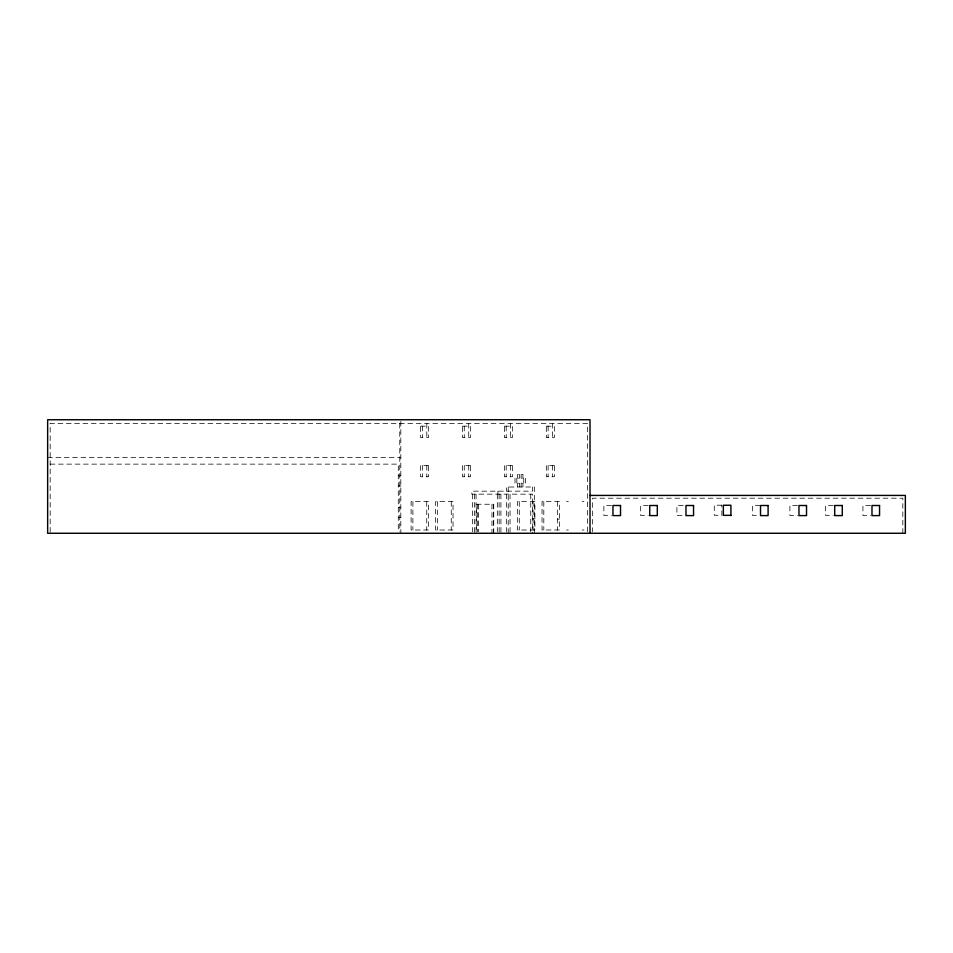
<?xml version="1.0" encoding="UTF-8"?>
<svg xmlns="http://www.w3.org/2000/svg" width="953" height="953" viewBox="0 0 953 953"><rect width="100%" height="100%" fill="white"/><g stroke="black" fill="none" stroke-linecap="round" stroke-linejoin="round"><path stroke-width="0.71" stroke-dasharray="4.76 3.57" d="M420.559 426.17L428.588 426.17L428.588 437.522L420.559 437.522L420.559 423.394M462.479 426.17L470.508 426.17L470.508 437.522L462.479 437.522L462.479 423.394M504.399 426.17L512.428 426.17L512.428 437.522L504.399 437.522L504.399 423.394M546.319 426.17L554.348 426.17L554.348 437.522L546.319 437.522L546.319 423.394M47.65 457.583L400.82 457.583M50.175 464.135L398.294 464.135L398.294 531.786M398.294 475.833L400.82 475.833M398.294 485.923L400.82 485.923M566.547 501.623L568.333 501.623M582.164 501.623L583.939 501.623M611.457 505.435L603.892 505.435L603.892 515.525L611.457 515.525M648.254 505.435L640.678 505.435L640.678 515.525L648.254 515.525M683.23 505.435L676.916 505.435L676.916 515.525L683.23 515.525M760.172 505.435L752.608 505.435L752.608 515.525L758.91 515.525M797.47 505.435L789.906 505.435L789.906 515.525L797.47 515.525M833.22 505.435L825.643 505.435L825.643 515.525L833.22 515.525M870.494 505.435L862.93 505.435L862.93 515.525L870.494 515.525M398.294 507.282L400.82 507.282M398.294 517.372L400.82 517.372M533.108 518.885L534.895 518.885M557.636 519.123L559.423 519.123M566.547 529.999L568.333 529.999M582.164 529.999L583.939 529.999M902.825 533.263L902.825 498.193L592.54 498.193L592.54 531.798M587.501 531.774L587.501 423.394L50.175 423.394L50.175 533.263M557.636 501.623L557.636 529.999M552.561 423.394L552.561 437.522M552.561 465.398L552.561 476.75M548.106 426.17L548.106 437.522M548.106 465.398L548.106 476.75M543.806 501.623L543.806 529.999M534.323 533.263L534.323 487.007L506.412 487.007L506.412 491.164M533.108 501.623L533.108 529.999M532.501 487.007L532.501 491.164L471.818 491.164L471.818 494.154L532.572 494.154L532.501 533.263M530.75 494.154L530.75 531.81M523.745 478.18L523.745 483.219M522.947 478.18L522.947 474.391L517.634 474.391L517.634 478.18M522.947 483.219L522.947 487.007M521.124 474.391L521.124 478.18L525.568 478.18L525.568 483.219L521.124 483.219L521.124 487.007M519.456 474.391L519.456 478.18L515.013 478.18L515.013 483.219L519.456 483.219L519.456 487.007M519.278 501.623L519.278 529.999M517.634 483.219L517.634 487.007M516.836 478.18L516.836 483.219M510.641 423.394L510.641 437.522M510.641 465.398L510.641 476.75M510.046 494.154L510.046 533.263M508.223 487.007L508.223 533.263M506.412 494.154L506.412 531.81M506.186 426.17L506.186 437.522M506.186 465.398L506.186 476.75M500.921 494.154L500.921 533.263M499.098 494.154L499.158 533.263M497.907 491.164L497.907 494.154M497.323 494.154L497.323 531.81M493.749 533.263L493.749 504.244L476.357 504.244L476.357 531.81M493.428 504.244L493.428 531.81M491.974 504.244L491.974 533.263M478.144 504.244L478.144 531.81M477.894 504.244L477.894 531.81M476.071 494.154L476.071 533.263M474.403 494.154L474.403 533.263M472.581 494.154L472.581 531.81M468.721 423.394L468.721 437.522M468.721 465.398L468.721 476.75M464.266 426.17L464.266 437.522M464.266 465.398L464.266 476.75M451.257 501.623L451.257 529.999M437.427 501.623L437.427 529.999M426.801 423.394L426.801 437.522M426.801 465.398L426.801 476.75M426.73 501.623L426.73 529.999M422.346 426.17L422.346 437.522M422.346 465.398L422.346 476.75M412.899 501.623L412.899 529.999M400.82 421.19L400.82 533.263M399.772 423.394L399.772 531.774M428.588 465.398L420.559 465.398L420.559 476.75L428.588 476.75L428.588 465.398M470.508 465.398L462.479 465.398L462.479 476.75L470.508 476.75L470.508 465.398M512.428 465.398L504.399 465.398L504.399 476.75L512.428 476.75L512.428 465.398M554.348 465.398L546.319 465.398L546.319 476.75L554.348 476.75L554.348 465.398M428.505 501.623L411.112 501.623L411.112 529.999L428.505 529.999L428.505 501.623M453.032 501.623L435.64 501.623L435.64 529.999L453.032 529.999L453.032 501.623M534.895 501.623L517.503 501.623L517.503 529.999L534.895 529.999L534.895 501.623M559.423 501.623L542.031 501.623L542.031 529.999L559.423 529.999L559.423 501.623M721.862 505.185L714.285 505.185L714.285 515.275L721.862 515.275L721.862 505.185"/><path stroke-width="1.43" d="M590.014 495.417L905.35 495.417L905.35 533.263L47.65 533.263L47.65 419.737L590.014 419.737L590.014 533.263M730.915 515.347L723.351 515.347L723.351 505.257L730.915 505.257L730.915 515.597M620.522 505.507L612.958 505.507L612.958 515.597L620.522 515.597L620.522 505.507M657.308 505.507L649.743 505.507L649.743 515.597L657.308 515.597L657.308 505.507M693.546 505.507L685.981 505.507L685.981 515.597L693.546 515.597L693.546 505.507M768.094 505.507L760.53 505.507L760.53 515.597L768.094 515.597L768.094 505.507M806.524 505.507L798.959 505.507L798.959 515.597L806.524 515.597L806.524 505.507M842.273 505.507L834.709 505.507L834.709 515.597L842.273 515.597L842.273 505.507M879.548 505.507L871.983 505.507L871.983 515.597L879.548 515.597L879.548 505.507"/></g></svg>
